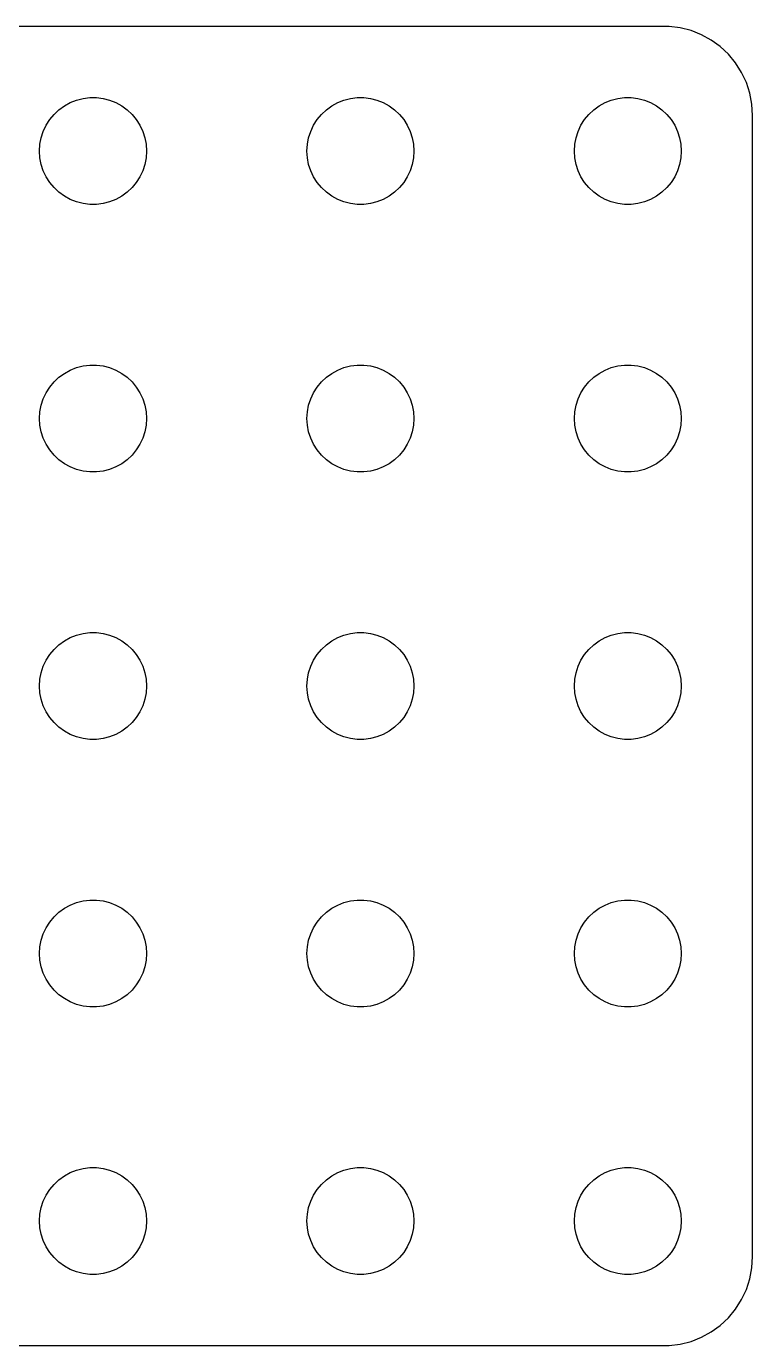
# Model space of a CAD drawing. Header units: metres. Extents: x -37 to 37, y 383 to 793.
# Drawn here: x -3.7 to 37, y 635 to 709 of the extents above; entities that cross this region are included whole.
import ezdxf

# ---------------------------------------------------------------- set-up
doc = ezdxf.new("R2010")
doc.units = ezdxf.units.M

msp = doc.modelspace()

# ---------------------------------------------------------------- linework, layer by layer
for p, q in [((32.3139, 708.99), (-32.3139, 708.99)), ((32.9369, 708.911), (32.3139, 708.99)), ((33.5451, 708.755), (32.9369, 708.911)), ((34.1289, 708.524), (33.5451, 708.755)), ((34.6791, 708.222), (34.1289, 708.524)), ((35.1871, 707.853), (34.6791, 708.222)), ((35.6448, 707.423), (35.1871, 707.853)), ((36.0451, 706.939), (35.6448, 707.423)), ((36.3815, 706.409), (36.0451, 706.939)), ((36.6489, 705.841), (36.3815, 706.409)), ((36.8429, 705.243), (36.6489, 705.841)), ((36.9606, 704.627), (36.8429, 705.243)), ((-2.1869, 704.054), (-1.91226, 704.312)), ((-1.91226, 704.312), (-1.60747, 704.533)), ((-1.60747, 704.533), (-1.27733, 704.714)), ((-1.27733, 704.714), (-0.92705, 704.853)), ((-0.92705, 704.853), (-0.56213, 704.947)), ((-0.56213, 704.947), (-0.18837, 704.994)), ((-0.18837, 704.994), (0.18837, 704.994)), ((0.18837, 704.994), (0.56213, 704.947)), ((0.56213, 704.947), (0.92705, 704.853)), ((0.92705, 704.853), (1.27733, 704.714)), ((1.27733, 704.714), (1.60747, 704.533)), ((1.60747, 704.533), (1.91226, 704.312)), ((1.91226, 704.312), (2.1869, 704.054)), ((12.8131, 704.054), (13.0877, 704.312)), ((13.0877, 704.312), (13.3925, 704.533)), ((13.3925, 704.533), (13.7227, 704.714)), ((13.7227, 704.714), (14.0729, 704.853)), ((14.0729, 704.853), (14.4379, 704.947)), ((14.4379, 704.947), (14.8116, 704.994)), ((14.8116, 704.994), (15.1884, 704.994)), ((15.1884, 704.994), (15.5621, 704.947)), ((15.5621, 704.947), (15.927, 704.853)), ((15.927, 704.853), (16.2773, 704.714)), ((16.2773, 704.714), (16.6075, 704.533)), ((16.6075, 704.533), (16.9123, 704.312)), ((16.9123, 704.312), (17.1869, 704.054)), ((27.8131, 704.054), (28.0877, 704.312)), ((28.0877, 704.312), (28.3925, 704.533)), ((28.3925, 704.533), (28.7227, 704.714)), ((28.7227, 704.714), (29.0729, 704.853)), ((29.0729, 704.853), (29.4379, 704.947)), ((29.4379, 704.947), (29.8116, 704.994)), ((29.8116, 704.994), (30.1884, 704.994)), ((30.1884, 704.994), (30.5621, 704.947)), ((30.5621, 704.947), (30.927, 704.853)), ((30.927, 704.853), (31.2773, 704.714)), ((31.2773, 704.714), (31.6075, 704.533)), ((31.6075, 704.533), (31.9123, 704.312)), ((31.9123, 704.312), (32.1869, 704.054)), ((37, 704), (36.9606, 704.627)), ((-2.62891, 703.445), (-2.42705, 703.763)), ((-2.42705, 703.763), (-2.1869, 704.054)), ((2.1869, 704.054), (2.42705, 703.763)), ((2.42705, 703.763), (2.62891, 703.445)), ((12.3711, 703.445), (12.5729, 703.763)), ((12.5729, 703.763), (12.8131, 704.054)), ((17.1869, 704.054), (17.427, 703.763)), ((17.427, 703.763), (17.6289, 703.445)), ((27.3711, 703.445), (27.5729, 703.763)), ((27.5729, 703.763), (27.8131, 704.054)), ((32.1869, 704.054), (32.427, 703.763)), ((32.427, 703.763), (32.6289, 703.445)), ((37, 640), (37, 704)), ((-2.90575, 702.746), (-2.78932, 703.104)), ((-2.78932, 703.104), (-2.62891, 703.445)), ((2.62891, 703.445), (2.78932, 703.104)), ((2.78932, 703.104), (2.90575, 702.746)), ((12.0942, 702.746), (12.2107, 703.104)), ((12.2107, 703.104), (12.3711, 703.445)), ((17.6289, 703.445), (17.7893, 703.104)), ((17.7893, 703.104), (17.9057, 702.746)), ((27.0942, 702.746), (27.2107, 703.104)), ((27.2107, 703.104), (27.3711, 703.445)), ((32.6289, 703.445), (32.7893, 703.104)), ((32.7893, 703.104), (32.9057, 702.746)), ((-3, 702), (-2.97633, 702.376)), ((-2.97633, 702.376), (-2.90575, 702.746)), ((2.90575, 702.746), (2.97633, 702.376)), ((2.97633, 702.376), (3, 702)), ((12, 702), (12.0237, 702.376)), ((12.0237, 702.376), (12.0942, 702.746)), ((17.9057, 702.746), (17.9763, 702.376)), ((17.9763, 702.376), (18, 702)), ((27, 702), (27.0237, 702.376)), ((27.0237, 702.376), (27.0942, 702.746)), ((32.9057, 702.746), (32.9763, 702.376)), ((32.9763, 702.376), (33, 702)), ((-2.97633, 701.624), (-3, 702)), ((-2.90575, 701.254), (-2.97633, 701.624)), ((2.97633, 701.624), (2.90575, 701.254)), ((3, 702), (2.97633, 701.624)), ((12.0237, 701.624), (12, 702)), ((12.0942, 701.254), (12.0237, 701.624)), ((17.9763, 701.624), (17.9057, 701.254)), ((18, 702), (17.9763, 701.624)), ((27.0237, 701.624), (27, 702)), ((27.0942, 701.254), (27.0237, 701.624)), ((32.9763, 701.624), (32.9057, 701.254)), ((33, 702), (32.9763, 701.624)), ((-2.78932, 700.896), (-2.90575, 701.254)), ((-2.62891, 700.555), (-2.78932, 700.896)), ((2.78932, 700.896), (2.62891, 700.555)), ((2.90575, 701.254), (2.78932, 700.896)), ((12.2107, 700.896), (12.0942, 701.254)), ((12.3711, 700.555), (12.2107, 700.896)), ((17.7893, 700.896), (17.6289, 700.555)), ((17.9057, 701.254), (17.7893, 700.896)), ((27.2107, 700.896), (27.0942, 701.254)), ((27.3711, 700.555), (27.2107, 700.896)), ((32.7893, 700.896), (32.6289, 700.555)), ((32.9057, 701.254), (32.7893, 700.896)), ((-2.42705, 700.237), (-2.62891, 700.555)), ((-2.1869, 699.946), (-2.42705, 700.237)), ((-1.91226, 699.688), (-2.1869, 699.946)), ((2.1869, 699.946), (1.91226, 699.688)), ((2.42705, 700.237), (2.1869, 699.946)), ((2.62891, 700.555), (2.42705, 700.237)), ((12.5729, 700.237), (12.3711, 700.555)), ((12.8131, 699.946), (12.5729, 700.237)), ((13.0877, 699.688), (12.8131, 699.946)), ((17.1869, 699.946), (16.9123, 699.688)), ((17.427, 700.237), (17.1869, 699.946)), ((17.6289, 700.555), (17.427, 700.237)), ((27.5729, 700.237), (27.3711, 700.555)), ((27.8131, 699.946), (27.5729, 700.237)), ((28.0877, 699.688), (27.8131, 699.946)), ((32.1869, 699.946), (31.9123, 699.688)), ((32.427, 700.237), (32.1869, 699.946)), ((32.6289, 700.555), (32.427, 700.237)), ((-1.60747, 699.467), (-1.91226, 699.688)), ((-1.27733, 699.286), (-1.60747, 699.467)), ((-0.92705, 699.147), (-1.27733, 699.286)), ((-0.56213, 699.053), (-0.92705, 699.147)), ((0.92705, 699.147), (0.56213, 699.053)), ((1.27733, 699.286), (0.92705, 699.147)), ((1.60747, 699.467), (1.27733, 699.286)), ((1.91226, 699.688), (1.60747, 699.467)), ((13.3925, 699.467), (13.0877, 699.688)), ((13.7227, 699.286), (13.3925, 699.467)), ((14.0729, 699.147), (13.7227, 699.286)), ((14.4379, 699.053), (14.0729, 699.147)), ((15.927, 699.147), (15.5621, 699.053)), ((16.2773, 699.286), (15.927, 699.147)), ((16.6075, 699.467), (16.2773, 699.286)), ((16.9123, 699.688), (16.6075, 699.467)), ((28.3925, 699.467), (28.0877, 699.688)), ((28.7227, 699.286), (28.3925, 699.467)), ((29.0729, 699.147), (28.7227, 699.286)), ((29.4379, 699.053), (29.0729, 699.147)), ((30.927, 699.147), (30.5621, 699.053)), ((31.2773, 699.286), (30.927, 699.147)), ((31.6075, 699.467), (31.2773, 699.286)), ((31.9123, 699.688), (31.6075, 699.467)), ((-0.18837, 699.006), (-0.56213, 699.053)), ((0.18837, 699.006), (-0.18837, 699.006)), ((0.56213, 699.053), (0.18837, 699.006)), ((14.8116, 699.006), (14.4379, 699.053)), ((15.1884, 699.006), (14.8116, 699.006)), ((15.5621, 699.053), (15.1884, 699.006)), ((29.8116, 699.006), (29.4379, 699.053)), ((30.1884, 699.006), (29.8116, 699.006)), ((30.5621, 699.053), (30.1884, 699.006)), ((-1.91226, 689.312), (-1.60747, 689.533)), ((-1.60747, 689.533), (-1.27733, 689.714)), ((-1.27733, 689.714), (-0.92705, 689.853)), ((-0.92705, 689.853), (-0.56213, 689.947)), ((-0.56213, 689.947), (-0.18837, 689.994)), ((-0.18837, 689.994), (0.18837, 689.994)), ((0.18837, 689.994), (0.56213, 689.947)), ((0.56213, 689.947), (0.92705, 689.853)), ((0.92705, 689.853), (1.27733, 689.714)), ((1.27733, 689.714), (1.60747, 689.533)), ((1.60747, 689.533), (1.91226, 689.312)), ((13.0877, 689.312), (13.3925, 689.533)), ((13.3925, 689.533), (13.7227, 689.714)), ((13.7227, 689.714), (14.0729, 689.853)), ((14.0729, 689.853), (14.4379, 689.947)), ((14.4379, 689.947), (14.8116, 689.994)), ((14.8116, 689.994), (15.1884, 689.994)), ((15.1884, 689.994), (15.5621, 689.947)), ((15.5621, 689.947), (15.927, 689.853)), ((15.927, 689.853), (16.2773, 689.714)), ((16.2773, 689.714), (16.6075, 689.533)), ((16.6075, 689.533), (16.9123, 689.312)), ((28.0877, 689.312), (28.3925, 689.533)), ((28.3925, 689.533), (28.7227, 689.714)), ((28.7227, 689.714), (29.0729, 689.853)), ((29.0729, 689.853), (29.4379, 689.947)), ((29.4379, 689.947), (29.8116, 689.994)), ((29.8116, 689.994), (30.1884, 689.994)), ((30.1884, 689.994), (30.5621, 689.947)), ((30.5621, 689.947), (30.927, 689.853)), ((30.927, 689.853), (31.2773, 689.714)), ((31.2773, 689.714), (31.6075, 689.533)), ((31.6075, 689.533), (31.9123, 689.312)), ((-2.62891, 688.445), (-2.42705, 688.763)), ((-2.42705, 688.763), (-2.1869, 689.054)), ((-2.1869, 689.054), (-1.91226, 689.312)), ((1.91226, 689.312), (2.1869, 689.054)), ((2.1869, 689.054), (2.42705, 688.763)), ((2.42705, 688.763), (2.62891, 688.445)), ((12.3711, 688.445), (12.5729, 688.763)), ((12.5729, 688.763), (12.8131, 689.054)), ((12.8131, 689.054), (13.0877, 689.312)), ((16.9123, 689.312), (17.1869, 689.054)), ((17.1869, 689.054), (17.427, 688.763)), ((17.427, 688.763), (17.6289, 688.445)), ((27.3711, 688.445), (27.5729, 688.763)), ((27.5729, 688.763), (27.8131, 689.054)), ((27.8131, 689.054), (28.0877, 689.312)), ((31.9123, 689.312), (32.1869, 689.054)), ((32.1869, 689.054), (32.427, 688.763)), ((32.427, 688.763), (32.6289, 688.445)), ((-2.90575, 687.746), (-2.78932, 688.104)), ((-2.78932, 688.104), (-2.62891, 688.445)), ((2.62891, 688.445), (2.78932, 688.104)), ((2.78932, 688.104), (2.90575, 687.746)), ((12.0942, 687.746), (12.2107, 688.104)), ((12.2107, 688.104), (12.3711, 688.445)), ((17.6289, 688.445), (17.7893, 688.104)), ((17.7893, 688.104), (17.9057, 687.746)), ((27.0942, 687.746), (27.2107, 688.104)), ((27.2107, 688.104), (27.3711, 688.445)), ((32.6289, 688.445), (32.7893, 688.104)), ((32.7893, 688.104), (32.9057, 687.746)), ((-3, 687), (-2.97633, 687.376)), ((-2.97633, 687.376), (-2.90575, 687.746)), ((2.90575, 687.746), (2.97633, 687.376)), ((2.97633, 687.376), (3, 687)), ((12, 687), (12.0237, 687.376)), ((12.0237, 687.376), (12.0942, 687.746)), ((17.9057, 687.746), (17.9763, 687.376)), ((17.9763, 687.376), (18, 687)), ((27, 687), (27.0237, 687.376)), ((27.0237, 687.376), (27.0942, 687.746)), ((32.9057, 687.746), (32.9763, 687.376)), ((32.9763, 687.376), (33, 687)), ((-2.97633, 686.624), (-3, 687)), ((-2.90575, 686.254), (-2.97633, 686.624)), ((2.97633, 686.624), (2.90575, 686.254)), ((3, 687), (2.97633, 686.624)), ((12.0237, 686.624), (12, 687)), ((12.0942, 686.254), (12.0237, 686.624)), ((17.9763, 686.624), (17.9057, 686.254)), ((18, 687), (17.9763, 686.624)), ((27.0237, 686.624), (27, 687)), ((27.0942, 686.254), (27.0237, 686.624)), ((32.9763, 686.624), (32.9057, 686.254)), ((33, 687), (32.9763, 686.624)), ((-2.78932, 685.896), (-2.90575, 686.254)), ((-2.62891, 685.555), (-2.78932, 685.896)), ((2.78932, 685.896), (2.62891, 685.555)), ((2.90575, 686.254), (2.78932, 685.896)), ((12.2107, 685.896), (12.0942, 686.254)), ((12.3711, 685.555), (12.2107, 685.896)), ((17.7893, 685.896), (17.6289, 685.555)), ((17.9057, 686.254), (17.7893, 685.896)), ((27.2107, 685.896), (27.0942, 686.254)), ((27.3711, 685.555), (27.2107, 685.896)), ((32.7893, 685.896), (32.6289, 685.555)), ((32.9057, 686.254), (32.7893, 685.896)), ((-2.42705, 685.237), (-2.62891, 685.555)), ((-2.1869, 684.946), (-2.42705, 685.237)), ((2.42705, 685.237), (2.1869, 684.946)), ((2.62891, 685.555), (2.42705, 685.237)), ((12.5729, 685.237), (12.3711, 685.555)), ((12.8131, 684.946), (12.5729, 685.237)), ((17.427, 685.237), (17.1869, 684.946)), ((17.6289, 685.555), (17.427, 685.237)), ((27.5729, 685.237), (27.3711, 685.555)), ((27.8131, 684.946), (27.5729, 685.237)), ((32.427, 685.237), (32.1869, 684.946)), ((32.6289, 685.555), (32.427, 685.237)), ((-1.91226, 684.688), (-2.1869, 684.946)), ((-1.60747, 684.467), (-1.91226, 684.688)), ((-1.27733, 684.286), (-1.60747, 684.467)), ((1.60747, 684.467), (1.27733, 684.286)), ((1.91226, 684.688), (1.60747, 684.467)), ((2.1869, 684.946), (1.91226, 684.688)), ((13.0877, 684.688), (12.8131, 684.946)), ((13.3925, 684.467), (13.0877, 684.688)), ((13.7227, 684.286), (13.3925, 684.467)), ((16.6075, 684.467), (16.2773, 684.286)), ((16.9123, 684.688), (16.6075, 684.467)), ((17.1869, 684.946), (16.9123, 684.688)), ((28.0877, 684.688), (27.8131, 684.946)), ((28.3925, 684.467), (28.0877, 684.688)), ((28.7227, 684.286), (28.3925, 684.467)), ((31.6075, 684.467), (31.2773, 684.286)), ((31.9123, 684.688), (31.6075, 684.467)), ((32.1869, 684.946), (31.9123, 684.688)), ((-0.92705, 684.147), (-1.27733, 684.286)), ((-0.56213, 684.053), (-0.92705, 684.147)), ((-0.18837, 684.006), (-0.56213, 684.053)), ((0.18837, 684.006), (-0.18837, 684.006)), ((0.56213, 684.053), (0.18837, 684.006)), ((0.92705, 684.147), (0.56213, 684.053)), ((1.27733, 684.286), (0.92705, 684.147)), ((14.0729, 684.147), (13.7227, 684.286)), ((14.4379, 684.053), (14.0729, 684.147)), ((14.8116, 684.006), (14.4379, 684.053)), ((15.1884, 684.006), (14.8116, 684.006)), ((15.5621, 684.053), (15.1884, 684.006)), ((15.927, 684.147), (15.5621, 684.053)), ((16.2773, 684.286), (15.927, 684.147)), ((29.0729, 684.147), (28.7227, 684.286)), ((29.4379, 684.053), (29.0729, 684.147)), ((29.8116, 684.006), (29.4379, 684.053)), ((30.1884, 684.006), (29.8116, 684.006)), ((30.5621, 684.053), (30.1884, 684.006)), ((30.927, 684.147), (30.5621, 684.053)), ((31.2773, 684.286), (30.927, 684.147)), ((-1.60747, 674.533), (-1.27733, 674.714)), ((-1.27733, 674.714), (-0.92705, 674.853)), ((-0.92705, 674.853), (-0.56213, 674.947)), ((-0.56213, 674.947), (-0.18837, 674.994)), ((-0.18837, 674.994), (0.18837, 674.994)), ((0.18837, 674.994), (0.56213, 674.947)), ((0.56213, 674.947), (0.92705, 674.853)), ((0.92705, 674.853), (1.27733, 674.714)), ((1.27733, 674.714), (1.60747, 674.533)), ((13.3925, 674.533), (13.7227, 674.714)), ((13.7227, 674.714), (14.0729, 674.853)), ((14.0729, 674.853), (14.4379, 674.947)), ((14.4379, 674.947), (14.8116, 674.994)), ((14.8116, 674.994), (15.1884, 674.994)), ((15.1884, 674.994), (15.5621, 674.947)), ((15.5621, 674.947), (15.927, 674.853)), ((15.927, 674.853), (16.2773, 674.714)), ((16.2773, 674.714), (16.6075, 674.533)), ((28.3925, 674.533), (28.7227, 674.714)), ((28.7227, 674.714), (29.0729, 674.853)), ((29.0729, 674.853), (29.4379, 674.947)), ((29.4379, 674.947), (29.8116, 674.994)), ((29.8116, 674.994), (30.1884, 674.994)), ((30.1884, 674.994), (30.5621, 674.947)), ((30.5621, 674.947), (30.927, 674.853)), ((30.927, 674.853), (31.2773, 674.714)), ((31.2773, 674.714), (31.6075, 674.533)), ((-2.42705, 673.763), (-2.1869, 674.054)), ((-2.1869, 674.054), (-1.91226, 674.312)), ((-1.91226, 674.312), (-1.60747, 674.533)), ((1.60747, 674.533), (1.91226, 674.312)), ((1.91226, 674.312), (2.1869, 674.054)), ((2.1869, 674.054), (2.42705, 673.763)), ((12.5729, 673.763), (12.8131, 674.054)), ((12.8131, 674.054), (13.0877, 674.312)), ((13.0877, 674.312), (13.3925, 674.533)), ((16.6075, 674.533), (16.9123, 674.312)), ((16.9123, 674.312), (17.1869, 674.054)), ((17.1869, 674.054), (17.427, 673.763)), ((27.5729, 673.763), (27.8131, 674.054)), ((27.8131, 674.054), (28.0877, 674.312)), ((28.0877, 674.312), (28.3925, 674.533)), ((31.6075, 674.533), (31.9123, 674.312)), ((31.9123, 674.312), (32.1869, 674.054)), ((32.1869, 674.054), (32.427, 673.763)), ((-2.78932, 673.104), (-2.62891, 673.445)), ((-2.62891, 673.445), (-2.42705, 673.763)), ((2.42705, 673.763), (2.62891, 673.445)), ((2.62891, 673.445), (2.78932, 673.104)), ((12.2107, 673.104), (12.3711, 673.445)), ((12.3711, 673.445), (12.5729, 673.763)), ((17.427, 673.763), (17.6289, 673.445)), ((17.6289, 673.445), (17.7893, 673.104)), ((27.2107, 673.104), (27.3711, 673.445)), ((27.3711, 673.445), (27.5729, 673.763)), ((32.427, 673.763), (32.6289, 673.445)), ((32.6289, 673.445), (32.7893, 673.104)), ((-2.97633, 672.376), (-2.90575, 672.746)), ((-2.90575, 672.746), (-2.78932, 673.104)), ((2.78932, 673.104), (2.90575, 672.746)), ((2.90575, 672.746), (2.97633, 672.376)), ((12.0237, 672.376), (12.0942, 672.746)), ((12.0942, 672.746), (12.2107, 673.104)), ((17.7893, 673.104), (17.9057, 672.746)), ((17.9057, 672.746), (17.9763, 672.376)), ((27.0237, 672.376), (27.0942, 672.746)), ((27.0942, 672.746), (27.2107, 673.104)), ((32.7893, 673.104), (32.9057, 672.746)), ((32.9057, 672.746), (32.9763, 672.376)), ((-3, 672), (-2.97633, 672.376)), ((-2.97633, 671.624), (-3, 672)), ((2.97633, 672.376), (3, 672)), ((3, 672), (2.97633, 671.624)), ((12, 672), (12.0237, 672.376)), ((12.0237, 671.624), (12, 672)), ((17.9763, 672.376), (18, 672)), ((18, 672), (17.9763, 671.624)), ((27, 672), (27.0237, 672.376)), ((27.0237, 671.624), (27, 672)), ((32.9763, 672.376), (33, 672)), ((33, 672), (32.9763, 671.624)), ((-2.90575, 671.254), (-2.97633, 671.624)), ((-2.78932, 670.896), (-2.90575, 671.254)), ((2.90575, 671.254), (2.78932, 670.896)), ((2.97633, 671.624), (2.90575, 671.254)), ((12.0942, 671.254), (12.0237, 671.624)), ((12.2107, 670.896), (12.0942, 671.254)), ((17.9057, 671.254), (17.7893, 670.896)), ((17.9763, 671.624), (17.9057, 671.254)), ((27.0942, 671.254), (27.0237, 671.624)), ((27.2107, 670.896), (27.0942, 671.254)), ((32.9057, 671.254), (32.7893, 670.896)), ((32.9763, 671.624), (32.9057, 671.254)), ((-2.62891, 670.555), (-2.78932, 670.896)), ((-2.42705, 670.237), (-2.62891, 670.555)), ((2.62891, 670.555), (2.42705, 670.237)), ((2.78932, 670.896), (2.62891, 670.555)), ((12.3711, 670.555), (12.2107, 670.896)), ((12.5729, 670.237), (12.3711, 670.555)), ((17.6289, 670.555), (17.427, 670.237)), ((17.7893, 670.896), (17.6289, 670.555)), ((27.3711, 670.555), (27.2107, 670.896)), ((27.5729, 670.237), (27.3711, 670.555)), ((32.6289, 670.555), (32.427, 670.237)), ((32.7893, 670.896), (32.6289, 670.555)), ((-2.1869, 669.946), (-2.42705, 670.237)), ((-1.91226, 669.688), (-2.1869, 669.946)), ((-1.60747, 669.467), (-1.91226, 669.688)), ((1.91226, 669.688), (1.60747, 669.467)), ((2.1869, 669.946), (1.91226, 669.688)), ((2.42705, 670.237), (2.1869, 669.946)), ((12.8131, 669.946), (12.5729, 670.237)), ((13.0877, 669.688), (12.8131, 669.946)), ((13.3925, 669.467), (13.0877, 669.688)), ((16.9123, 669.688), (16.6075, 669.467)), ((17.1869, 669.946), (16.9123, 669.688)), ((17.427, 670.237), (17.1869, 669.946)), ((27.8131, 669.946), (27.5729, 670.237)), ((28.0877, 669.688), (27.8131, 669.946)), ((28.3925, 669.467), (28.0877, 669.688)), ((31.9123, 669.688), (31.6075, 669.467)), ((32.1869, 669.946), (31.9123, 669.688)), ((32.427, 670.237), (32.1869, 669.946)), ((-1.27733, 669.286), (-1.60747, 669.467)), ((-0.92705, 669.147), (-1.27733, 669.286)), ((-0.56213, 669.053), (-0.92705, 669.147)), ((-0.18837, 669.006), (-0.56213, 669.053)), ((0.18837, 669.006), (-0.18837, 669.006)), ((0.56213, 669.053), (0.18837, 669.006)), ((0.92705, 669.147), (0.56213, 669.053)), ((1.27733, 669.286), (0.92705, 669.147)), ((1.60747, 669.467), (1.27733, 669.286)), ((13.7227, 669.286), (13.3925, 669.467)), ((14.0729, 669.147), (13.7227, 669.286)), ((14.4379, 669.053), (14.0729, 669.147)), ((14.8116, 669.006), (14.4379, 669.053)), ((15.1884, 669.006), (14.8116, 669.006)), ((15.5621, 669.053), (15.1884, 669.006)), ((15.927, 669.147), (15.5621, 669.053)), ((16.2773, 669.286), (15.927, 669.147)), ((16.6075, 669.467), (16.2773, 669.286)), ((28.7227, 669.286), (28.3925, 669.467)), ((29.0729, 669.147), (28.7227, 669.286)), ((29.4379, 669.053), (29.0729, 669.147)), ((29.8116, 669.006), (29.4379, 669.053)), ((30.1884, 669.006), (29.8116, 669.006)), ((30.5621, 669.053), (30.1884, 669.006)), ((30.927, 669.147), (30.5621, 669.053)), ((31.2773, 669.286), (30.927, 669.147)), ((31.6075, 669.467), (31.2773, 669.286)), ((-0.92705, 659.853), (-0.56213, 659.947)), ((-0.56213, 659.947), (-0.18837, 659.994)), ((-0.18837, 659.994), (0.18837, 659.994)), ((0.18837, 659.994), (0.56213, 659.947)), ((0.56213, 659.947), (0.92705, 659.853)), ((14.0729, 659.853), (14.4379, 659.947)), ((14.4379, 659.947), (14.8116, 659.994)), ((14.8116, 659.994), (15.1884, 659.994)), ((15.1884, 659.994), (15.5621, 659.947)), ((15.5621, 659.947), (15.927, 659.853)), ((29.0729, 659.853), (29.4379, 659.947)), ((29.4379, 659.947), (29.8116, 659.994)), ((29.8116, 659.994), (30.1884, 659.994)), ((30.1884, 659.994), (30.5621, 659.947)), ((30.5621, 659.947), (30.927, 659.853)), ((-2.1869, 659.054), (-1.91226, 659.312)), ((-1.91226, 659.312), (-1.60747, 659.533)), ((-1.60747, 659.533), (-1.27733, 659.714)), ((-1.27733, 659.714), (-0.92705, 659.853)), ((0.92705, 659.853), (1.27733, 659.714)), ((1.27733, 659.714), (1.60747, 659.533)), ((1.60747, 659.533), (1.91226, 659.312)), ((1.91226, 659.312), (2.1869, 659.054)), ((12.8131, 659.054), (13.0877, 659.312)), ((13.0877, 659.312), (13.3925, 659.533)), ((13.3925, 659.533), (13.7227, 659.714)), ((13.7227, 659.714), (14.0729, 659.853)), ((15.927, 659.853), (16.2773, 659.714)), ((16.2773, 659.714), (16.6075, 659.533)), ((16.6075, 659.533), (16.9123, 659.312)), ((16.9123, 659.312), (17.1869, 659.054)), ((27.8131, 659.054), (28.0877, 659.312)), ((28.0877, 659.312), (28.3925, 659.533)), ((28.3925, 659.533), (28.7227, 659.714)), ((28.7227, 659.714), (29.0729, 659.853)), ((30.927, 659.853), (31.2773, 659.714)), ((31.2773, 659.714), (31.6075, 659.533)), ((31.6075, 659.533), (31.9123, 659.312)), ((31.9123, 659.312), (32.1869, 659.054)), ((-2.78932, 658.104), (-2.62891, 658.445)), ((-2.62891, 658.445), (-2.42705, 658.763)), ((-2.42705, 658.763), (-2.1869, 659.054)), ((2.1869, 659.054), (2.42705, 658.763)), ((2.42705, 658.763), (2.62891, 658.445)), ((2.62891, 658.445), (2.78932, 658.104)), ((12.2107, 658.104), (12.3711, 658.445)), ((12.3711, 658.445), (12.5729, 658.763)), ((12.5729, 658.763), (12.8131, 659.054)), ((17.1869, 659.054), (17.427, 658.763)), ((17.427, 658.763), (17.6289, 658.445)), ((17.6289, 658.445), (17.7893, 658.104)), ((27.2107, 658.104), (27.3711, 658.445)), ((27.3711, 658.445), (27.5729, 658.763)), ((27.5729, 658.763), (27.8131, 659.054)), ((32.1869, 659.054), (32.427, 658.763)), ((32.427, 658.763), (32.6289, 658.445)), ((32.6289, 658.445), (32.7893, 658.104)), ((-2.97633, 657.376), (-2.90575, 657.746)), ((-2.90575, 657.746), (-2.78932, 658.104)), ((2.78932, 658.104), (2.90575, 657.746)), ((2.90575, 657.746), (2.97633, 657.376)), ((12.0237, 657.376), (12.0942, 657.746)), ((12.0942, 657.746), (12.2107, 658.104)), ((17.7893, 658.104), (17.9057, 657.746)), ((17.9057, 657.746), (17.9763, 657.376)), ((27.0237, 657.376), (27.0942, 657.746)), ((27.0942, 657.746), (27.2107, 658.104)), ((32.7893, 658.104), (32.9057, 657.746)), ((32.9057, 657.746), (32.9763, 657.376)), ((-3, 657), (-2.97633, 657.376)), ((-2.97633, 656.624), (-3, 657)), ((2.97633, 657.376), (3, 657)), ((3, 657), (2.97633, 656.624)), ((12, 657), (12.0237, 657.376)), ((12.0237, 656.624), (12, 657)), ((17.9763, 657.376), (18, 657)), ((18, 657), (17.9763, 656.624)), ((27, 657), (27.0237, 657.376)), ((27.0237, 656.624), (27, 657)), ((32.9763, 657.376), (33, 657)), ((33, 657), (32.9763, 656.624)), ((-2.90575, 656.254), (-2.97633, 656.624)), ((-2.78932, 655.896), (-2.90575, 656.254)), ((2.90575, 656.254), (2.78932, 655.896)), ((2.97633, 656.624), (2.90575, 656.254)), ((12.0942, 656.254), (12.0237, 656.624)), ((12.2107, 655.896), (12.0942, 656.254)), ((17.9057, 656.254), (17.7893, 655.896)), ((17.9763, 656.624), (17.9057, 656.254)), ((27.0942, 656.254), (27.0237, 656.624)), ((27.2107, 655.896), (27.0942, 656.254)), ((32.9057, 656.254), (32.7893, 655.896)), ((32.9763, 656.624), (32.9057, 656.254)), ((-2.62891, 655.555), (-2.78932, 655.896)), ((-2.42705, 655.237), (-2.62891, 655.555)), ((2.62891, 655.555), (2.42705, 655.237)), ((2.78932, 655.896), (2.62891, 655.555)), ((12.3711, 655.555), (12.2107, 655.896)), ((12.5729, 655.237), (12.3711, 655.555)), ((17.6289, 655.555), (17.427, 655.237)), ((17.7893, 655.896), (17.6289, 655.555)), ((27.3711, 655.555), (27.2107, 655.896)), ((27.5729, 655.237), (27.3711, 655.555)), ((32.6289, 655.555), (32.427, 655.237)), ((32.7893, 655.896), (32.6289, 655.555)), ((-2.1869, 654.946), (-2.42705, 655.237)), ((-1.91226, 654.688), (-2.1869, 654.946)), ((2.1869, 654.946), (1.91226, 654.688)), ((2.42705, 655.237), (2.1869, 654.946)), ((12.8131, 654.946), (12.5729, 655.237)), ((13.0877, 654.688), (12.8131, 654.946)), ((17.1869, 654.946), (16.9123, 654.688)), ((17.427, 655.237), (17.1869, 654.946)), ((27.8131, 654.946), (27.5729, 655.237)), ((28.0877, 654.688), (27.8131, 654.946)), ((32.1869, 654.946), (31.9123, 654.688)), ((32.427, 655.237), (32.1869, 654.946)), ((-1.60747, 654.467), (-1.91226, 654.688)), ((-1.27733, 654.286), (-1.60747, 654.467)), ((-0.92705, 654.147), (-1.27733, 654.286)), ((-0.56213, 654.053), (-0.92705, 654.147)), ((-0.18837, 654.006), (-0.56213, 654.053)), ((0.18837, 654.006), (-0.18837, 654.006)), ((0.56213, 654.053), (0.18837, 654.006)), ((0.92705, 654.147), (0.56213, 654.053)), ((1.27733, 654.286), (0.92705, 654.147)), ((1.60747, 654.467), (1.27733, 654.286)), ((1.91226, 654.688), (1.60747, 654.467)), ((13.3925, 654.467), (13.0877, 654.688)), ((13.7227, 654.286), (13.3925, 654.467)), ((14.0729, 654.147), (13.7227, 654.286)), ((14.4379, 654.053), (14.0729, 654.147)), ((14.8116, 654.006), (14.4379, 654.053)), ((15.1884, 654.006), (14.8116, 654.006)), ((15.5621, 654.053), (15.1884, 654.006)), ((15.927, 654.147), (15.5621, 654.053)), ((16.2773, 654.286), (15.927, 654.147)), ((16.6075, 654.467), (16.2773, 654.286)), ((16.9123, 654.688), (16.6075, 654.467)), ((28.3925, 654.467), (28.0877, 654.688)), ((28.7227, 654.286), (28.3925, 654.467)), ((29.0729, 654.147), (28.7227, 654.286)), ((29.4379, 654.053), (29.0729, 654.147)), ((29.8116, 654.006), (29.4379, 654.053)), ((30.1884, 654.006), (29.8116, 654.006)), ((30.5621, 654.053), (30.1884, 654.006)), ((30.927, 654.147), (30.5621, 654.053)), ((31.2773, 654.286), (30.927, 654.147)), ((31.6075, 654.467), (31.2773, 654.286)), ((31.9123, 654.688), (31.6075, 654.467)), ((-1.91226, 644.312), (-1.60747, 644.533)), ((-1.60747, 644.533), (-1.27733, 644.714)), ((-1.27733, 644.714), (-0.92705, 644.853)), ((-0.92705, 644.853), (-0.56213, 644.947)), ((-0.56213, 644.947), (-0.18837, 644.994)), ((-0.18837, 644.994), (0.18837, 644.994)), ((0.18837, 644.994), (0.56213, 644.947)), ((0.56213, 644.947), (0.92705, 644.853)), ((0.92705, 644.853), (1.27733, 644.714)), ((1.27733, 644.714), (1.60747, 644.533)), ((1.60747, 644.533), (1.91226, 644.312)), ((13.0877, 644.312), (13.3925, 644.533)), ((13.3925, 644.533), (13.7227, 644.714)), ((13.7227, 644.714), (14.0729, 644.853)), ((14.0729, 644.853), (14.4379, 644.947)), ((14.4379, 644.947), (14.8116, 644.994)), ((14.8116, 644.994), (15.1884, 644.994)), ((15.1884, 644.994), (15.5621, 644.947)), ((15.5621, 644.947), (15.927, 644.853)), ((15.927, 644.853), (16.2773, 644.714)), ((16.2773, 644.714), (16.6075, 644.533)), ((16.6075, 644.533), (16.9123, 644.312)), ((28.0877, 644.312), (28.3925, 644.533)), ((28.3925, 644.533), (28.7227, 644.714)), ((28.7227, 644.714), (29.0729, 644.853)), ((29.0729, 644.853), (29.4379, 644.947)), ((29.4379, 644.947), (29.8116, 644.994)), ((29.8116, 644.994), (30.1884, 644.994)), ((30.1884, 644.994), (30.5621, 644.947)), ((30.5621, 644.947), (30.927, 644.853)), ((30.927, 644.853), (31.2773, 644.714)), ((31.2773, 644.714), (31.6075, 644.533)), ((31.6075, 644.533), (31.9123, 644.312)), ((-2.62891, 643.445), (-2.42705, 643.763)), ((-2.42705, 643.763), (-2.1869, 644.054)), ((-2.1869, 644.054), (-1.91226, 644.312)), ((1.91226, 644.312), (2.1869, 644.054)), ((2.1869, 644.054), (2.42705, 643.763)), ((2.42705, 643.763), (2.62891, 643.445)), ((12.3711, 643.445), (12.5729, 643.763)), ((12.5729, 643.763), (12.8131, 644.054)), ((12.8131, 644.054), (13.0877, 644.312)), ((16.9123, 644.312), (17.1869, 644.054)), ((17.1869, 644.054), (17.427, 643.763)), ((17.427, 643.763), (17.6289, 643.445)), ((27.3711, 643.445), (27.5729, 643.763)), ((27.5729, 643.763), (27.8131, 644.054)), ((27.8131, 644.054), (28.0877, 644.312)), ((31.9123, 644.312), (32.1869, 644.054)), ((32.1869, 644.054), (32.427, 643.763)), ((32.427, 643.763), (32.6289, 643.445)), ((-2.90575, 642.746), (-2.78932, 643.104)), ((-2.78932, 643.104), (-2.62891, 643.445)), ((2.62891, 643.445), (2.78932, 643.104)), ((2.78932, 643.104), (2.90575, 642.746)), ((12.0942, 642.746), (12.2107, 643.104)), ((12.2107, 643.104), (12.3711, 643.445)), ((17.6289, 643.445), (17.7893, 643.104)), ((17.7893, 643.104), (17.9057, 642.746)), ((27.0942, 642.746), (27.2107, 643.104)), ((27.2107, 643.104), (27.3711, 643.445)), ((32.6289, 643.445), (32.7893, 643.104)), ((32.7893, 643.104), (32.9057, 642.746)), ((-3, 642), (-2.97633, 642.376)), ((-2.97633, 642.376), (-2.90575, 642.746)), ((2.90575, 642.746), (2.97633, 642.376)), ((2.97633, 642.376), (3, 642)), ((12, 642), (12.0237, 642.376)), ((12.0237, 642.376), (12.0942, 642.746)), ((17.9057, 642.746), (17.9763, 642.376)), ((17.9763, 642.376), (18, 642)), ((27, 642), (27.0237, 642.376)), ((27.0237, 642.376), (27.0942, 642.746)), ((32.9057, 642.746), (32.9763, 642.376)), ((32.9763, 642.376), (33, 642)), ((-2.97633, 641.624), (-3, 642)), ((-2.90575, 641.254), (-2.97633, 641.624)), ((2.97633, 641.624), (2.90575, 641.254)), ((3, 642), (2.97633, 641.624)), ((12.0237, 641.624), (12, 642)), ((12.0942, 641.254), (12.0237, 641.624)), ((17.9763, 641.624), (17.9057, 641.254)), ((18, 642), (17.9763, 641.624)), ((27.0237, 641.624), (27, 642)), ((27.0942, 641.254), (27.0237, 641.624)), ((32.9763, 641.624), (32.9057, 641.254)), ((33, 642), (32.9763, 641.624)), ((-2.78932, 640.896), (-2.90575, 641.254)), ((-2.62891, 640.555), (-2.78932, 640.896)), ((2.78932, 640.896), (2.62891, 640.555)), ((2.90575, 641.254), (2.78932, 640.896)), ((12.2107, 640.896), (12.0942, 641.254)), ((12.3711, 640.555), (12.2107, 640.896)), ((17.7893, 640.896), (17.6289, 640.555)), ((17.9057, 641.254), (17.7893, 640.896)), ((27.2107, 640.896), (27.0942, 641.254)), ((27.3711, 640.555), (27.2107, 640.896)), ((32.7893, 640.896), (32.6289, 640.555)), ((32.9057, 641.254), (32.7893, 640.896)), ((-2.42705, 640.237), (-2.62891, 640.555)), ((-2.1869, 639.946), (-2.42705, 640.237)), ((-1.91226, 639.688), (-2.1869, 639.946)), ((2.1869, 639.946), (1.91226, 639.688)), ((2.42705, 640.237), (2.1869, 639.946)), ((2.62891, 640.555), (2.42705, 640.237)), ((12.5729, 640.237), (12.3711, 640.555)), ((12.8131, 639.946), (12.5729, 640.237)), ((13.0877, 639.688), (12.8131, 639.946)), ((17.1869, 639.946), (16.9123, 639.688)), ((17.427, 640.237), (17.1869, 639.946)), ((17.6289, 640.555), (17.427, 640.237)), ((27.5729, 640.237), (27.3711, 640.555)), ((27.8131, 639.946), (27.5729, 640.237)), ((28.0877, 639.688), (27.8131, 639.946)), ((32.1869, 639.946), (31.9123, 639.688)), ((32.427, 640.237), (32.1869, 639.946)), ((32.6289, 640.555), (32.427, 640.237)), ((36.9606, 639.373), (37, 640)), ((-1.60747, 639.467), (-1.91226, 639.688)), ((-1.27733, 639.286), (-1.60747, 639.467)), ((-0.92705, 639.147), (-1.27733, 639.286)), ((1.27733, 639.286), (0.92705, 639.147)), ((1.60747, 639.467), (1.27733, 639.286)), ((1.91226, 639.688), (1.60747, 639.467)), ((13.3925, 639.467), (13.0877, 639.688)), ((13.7227, 639.286), (13.3925, 639.467)), ((14.0729, 639.147), (13.7227, 639.286)), ((16.2773, 639.286), (15.927, 639.147)), ((16.6075, 639.467), (16.2773, 639.286)), ((16.9123, 639.688), (16.6075, 639.467)), ((28.3925, 639.467), (28.0877, 639.688)), ((28.7227, 639.286), (28.3925, 639.467)), ((29.0729, 639.147), (28.7227, 639.286)), ((31.2773, 639.286), (30.927, 639.147)), ((31.6075, 639.467), (31.2773, 639.286)), ((31.9123, 639.688), (31.6075, 639.467)), ((36.8429, 638.757), (36.9606, 639.373)), ((-0.56213, 639.053), (-0.92705, 639.147)), ((-0.18837, 639.006), (-0.56213, 639.053)), ((0.18837, 639.006), (-0.18837, 639.006)), ((0.56213, 639.053), (0.18837, 639.006)), ((0.92705, 639.147), (0.56213, 639.053)), ((14.4379, 639.053), (14.0729, 639.147)), ((14.8116, 639.006), (14.4379, 639.053)), ((15.1884, 639.006), (14.8116, 639.006)), ((15.5621, 639.053), (15.1884, 639.006)), ((15.927, 639.147), (15.5621, 639.053)), ((29.4379, 639.053), (29.0729, 639.147)), ((29.8116, 639.006), (29.4379, 639.053)), ((30.1884, 639.006), (29.8116, 639.006)), ((30.5621, 639.053), (30.1884, 639.006)), ((30.927, 639.147), (30.5621, 639.053)), ((36.6489, 638.159), (36.8429, 638.757)), ((36.3815, 637.591), (36.6489, 638.159)), ((35.6448, 636.577), (36.0451, 637.061)), ((36.0451, 637.061), (36.3815, 637.591)), ((35.1871, 636.147), (35.6448, 636.577)), ((34.1289, 635.476), (34.6791, 635.778)), ((34.6791, 635.778), (35.1871, 636.147)), ((-32.3139, 635.01), (32.3139, 635.01)), ((32.3139, 635.01), (32.9369, 635.089)), ((32.9369, 635.089), (33.5451, 635.245)), ((33.5451, 635.245), (34.1289, 635.476))]:
    msp.add_line(p, q)

doc.saveas('drawing.dxf')
